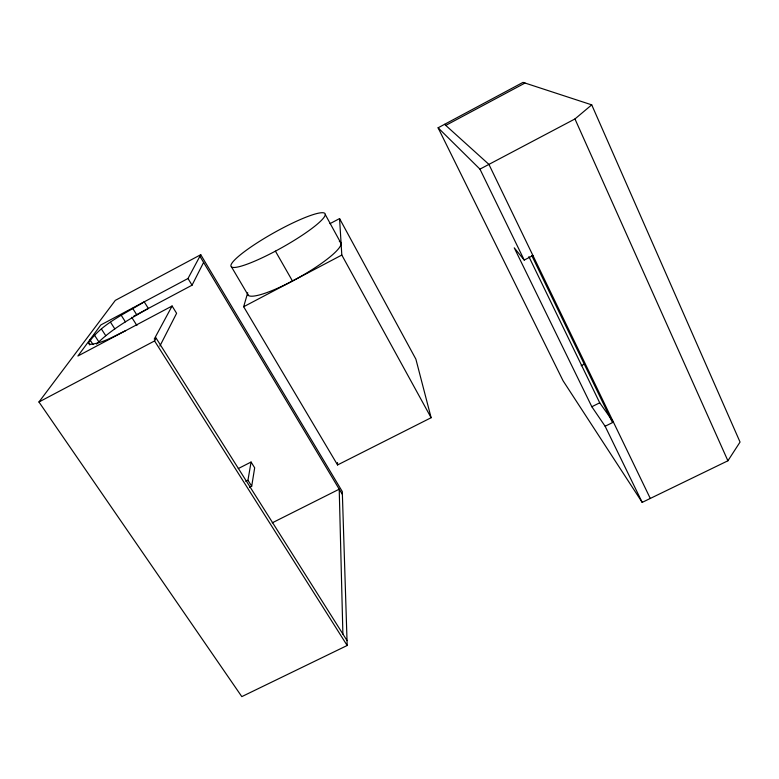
<?xml version="1.0" encoding="UTF-8"?>
<svg xmlns="http://www.w3.org/2000/svg" width="779" height="779" viewBox="0 0 779 779"><rect width="100%" height="100%" fill="white"/><g stroke="black" fill="none" stroke-linecap="round" stroke-linejoin="round"><path stroke-width="1.17" d="M249.543 487.313L251.705 486.213L254.675 467.809L251.072 462.044L238.257 468.578M251.705 486.213L247.946 480.263L251.072 462.044M329.975 223.661L339.566 218.578L415.879 359.148L431.118 417.719L337.56 464.946L243.661 306.731L247.712 292.748M89.76 344.931L88.475 342.964C101.484 323.704 124.932 313.888 144.212 301.833L148.351 308.445C130.142 318.738 111.436 329.196 96.557 344.104M133.569 316.303L192.053 285.192L203.601 262.416M159.88 346.061L176.609 313.304L172.091 306.011L77.89 356.013L100.832 324.95L187.992 278.502L200.739 254.704L342.293 491.559L347.181 645.499L241.811 696.621L38.95 401.993L115.321 300.373L200.739 254.704M38.95 401.993L154.573 340.939L156.092 338.105L347.025 640.581M172.091 306.011L154.252 339.079L156.092 338.105M727.907 460.788L740.05 442.063L591.728 104.853L523.021 82.379L438.1 127.795L563.081 380.795L642.188 502.377L727.907 460.788L574.96 118.953L591.728 104.853M445.763 125.4L525.017 83.032M438.1 127.795L479.952 169.131L574.96 118.953M243.661 306.731L341.806 255.045L339.566 218.578M642.188 502.377L605.127 426.249L591.836 406.735L514.247 247.829L524.218 260.069L532.953 255.551M245.784 481.364L247.946 480.263M125.565 330.705C114.211 336.031 102.984 343.12 90.257 344.376L88.475 342.964M581.192 365.692L584.416 364.066M272.231 522.836L339.216 489.202L342.38 494.392M591.836 406.735L599.723 402.811L613.424 422.15L605.127 426.249M444.575 124.328L488.92 164.388L650.29 498.453M89.916 339.732L93.09 344.591M94.356 334.96L98.748 341.689M101.416 329.02L105.749 335.681M110.569 322.302L114.834 328.923M121.193 315.252L125.409 321.854M131.68 317.287L136.9 325.495M154.573 340.939L347.181 645.499M132.634 308.299L136.812 314.891M187.992 278.502L192.053 285.192M199.911 256.242L339.216 489.202L342.896 634.174M231.509 266.924L248.297 295.397M275.425 251.159L292.476 281.024M341.806 255.045L431.118 417.719M325.281 214.546A53.887 8.413 -29.3 0 1 254.412 261.277A53.887 8.413 -29.3 0 1 254.577 244.538A53.887 8.413 -29.3 0 1 325.281 214.546L341.095 243.457M479.952 169.131L524.218 260.069M531.745 255.522L612.187 421.916M528.883 256.632L599.723 402.811M337.502 462.541L337.56 464.946M339.332 241.48A53.352 9.942 -29.3 0 1 300.83 276.438A53.352 9.942 -29.3 0 1 247.547 293.819"/></g></svg>
